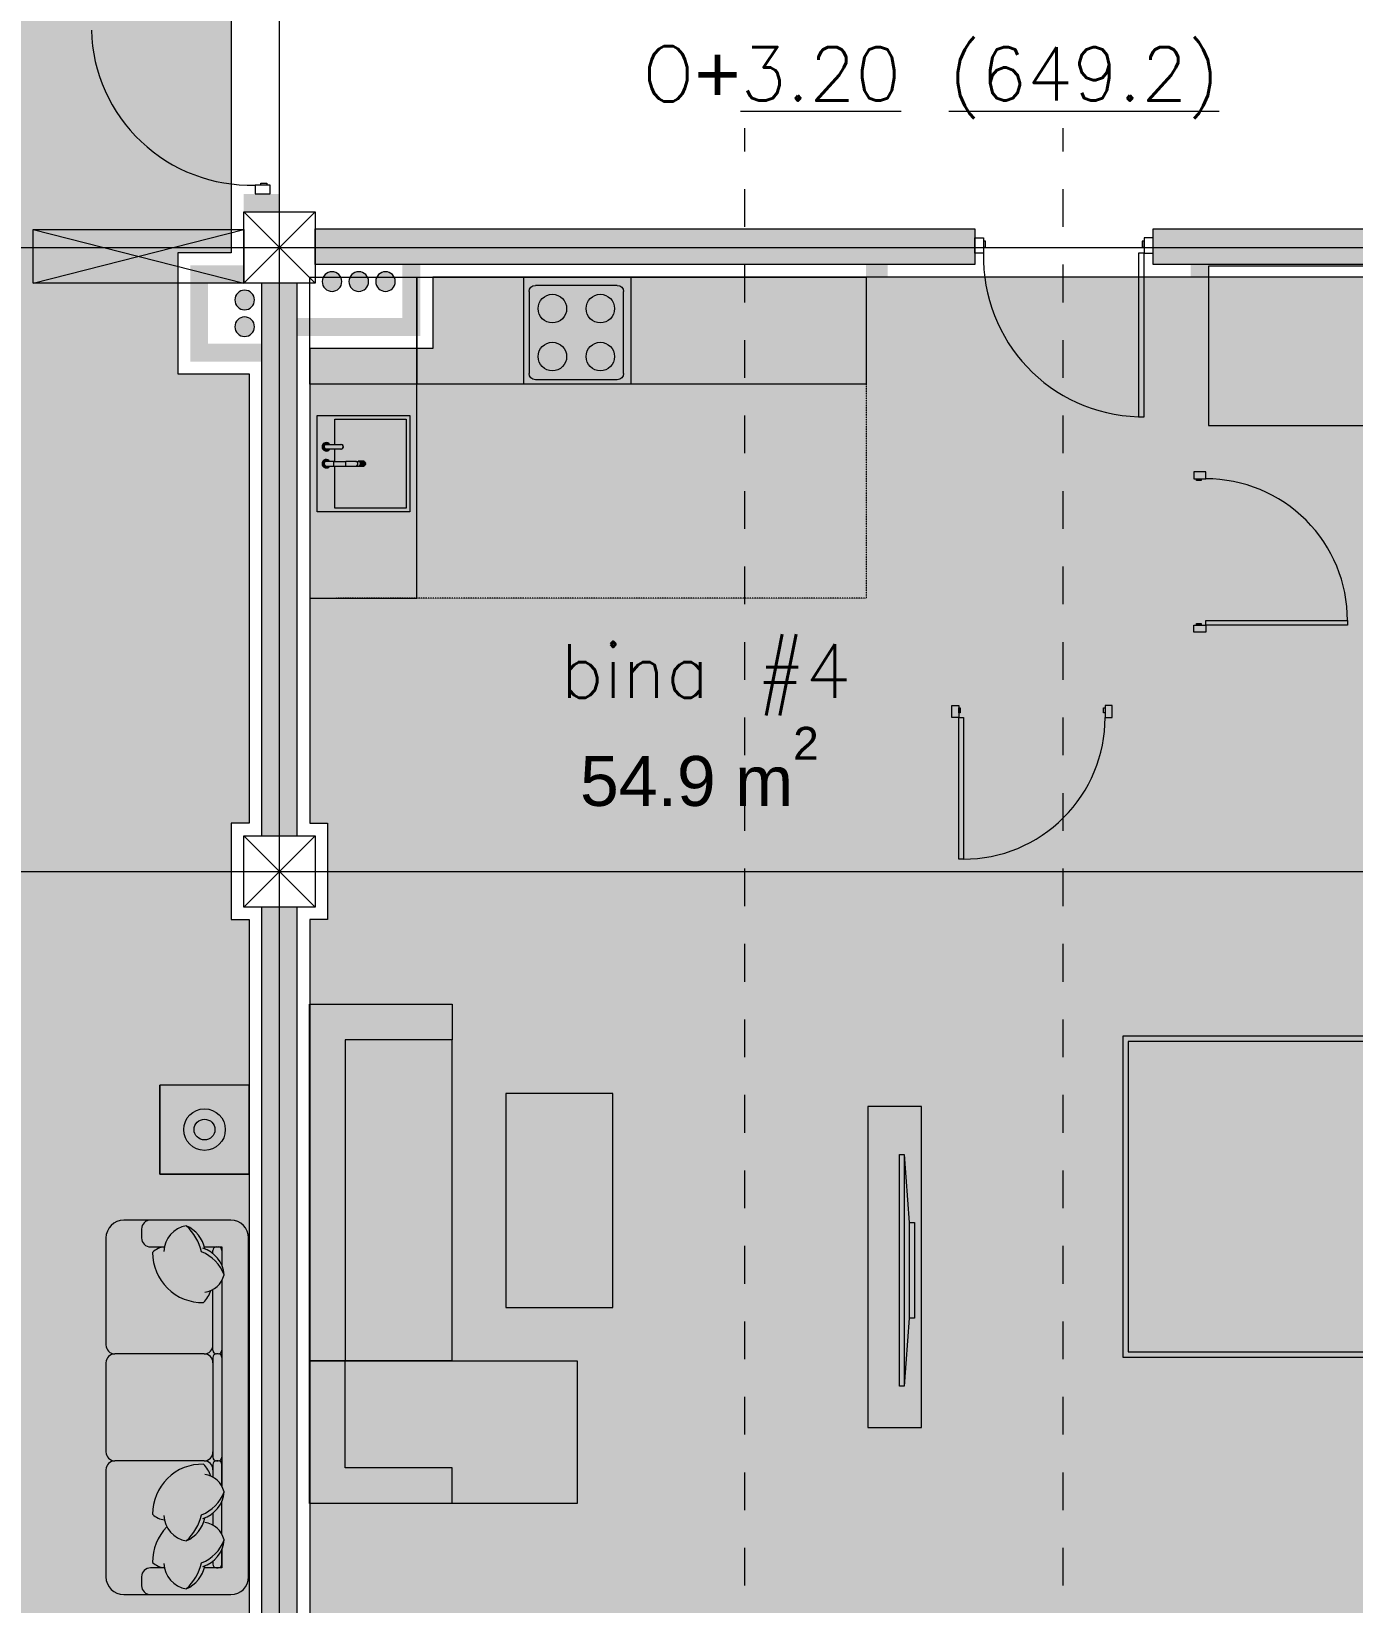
# Model space of a CAD drawing. Header units: millimetres. Extents: x 476571643 to 477489869, y 4620928210 to 4621294454.
# Drawn here: x 477222431 to 477229840, y 4621078495 to 4621087306 of the extents above; entities that cross this region are included whole.
import ezdxf

# ---------------------------------------------------------------- set-up
doc = ezdxf.new("R2010")
doc.units = ezdxf.units.MM
doc.header["$MEASUREMENT"] = 0
doc.set_wipeout_variables(frame=1)
for name, pattern in [('ACAD_ISO02W100', [7.5, 6, -1.5]), ('dash fine 0_25', [0.5952, 0.2976, -0.2976]), ('Dashed', [423.333333, 211.666667, -211.666667]), ('Wipeout_Contour', [1000, 0, -1000])]:
    doc.linetypes.add(name, pattern=pattern)
for name, color, linetype, lineweight in [('0_Pen_No__2_Pen_No__7_Pen_No__2_Pen_No__7', 7, 'Continuous', 0), ('2D Drafting - General_Pen_No__1_Pen_No__7', 7, 'Continuous', 0), ('2D Drafting - General_Pen_No__1_Pen_No__7_Pen_No__7', 7, 'Continuous', 0), ('2D Drafting - General_Pen_No__250_Pen_No__2_Pen_No__7', 7, 'Continuous', 0), ('2D Drafting - General_Pen_No__250_Pen_No__7_Pen_No__250', 7, 'Continuous', 0), ('2D Drafting - General_Pen_No__250_Pen_No__7_Pen_No__7', 7, 'Continuous', 0), ('2D Drafting - General_Pen_No__7_Pen_No__7_Pen_No__7', 7, 'Continuous', 0), ('Annotation - Text_Pen_No__7_Pen_No__142', 142, 'Continuous', 0), ('Doors_Pen_No__7_Pen_No__7_Pen_No__7', 7, 'Continuous', 0), ('G-Anno-Nplt_Pen_No__142', 142, 'Continuous', 0), ('G-Anno-Nplt_Pen_No__151', 151, 'Continuous', 0), ('G-Anno-Nplt_Pen_No__4', 7, 'Continuous', 0), ('New_--------AVEJI_MODZRAVI_Pen_No__7', 7, 'Continuous', 0), ('New_--------AVEJI_UDZRAVI_Pen_No__7', 7, 'Continuous', 0), ('New_._Pen_No__1', 1, 'Continuous', 0), ('New_0_Pen_No__7', 7, 'Continuous', 0), ('New_aveji_Pen_No__7', 7, 'Continuous', 0), ('New_R03_Nakveti_Pen_No__4', 7, 'Continuous', 0), ('New_shenobebi_Pen_No__1', 1, 'Continuous', 0), ('shaxtebi da milebi_Pen_No__1_Pen_No__1_Pen_No__1', 1, 'Continuous', 0), ('shaxtebi da milebi_Pen_No__5_Pen_No__5_Pen_No__5', 5, 'Continuous', 0), ('zoma_Pen_No__142', 142, 'Continuous', 0), ('zoma_Pen_No__5_Pen_No__5', 5, 'Continuous', 0)]:
    doc.layers.add(name, color=color, linetype=linetype, lineweight=lineweight)
doc.layers.add('New_--aveji_Pen_No__251', color=7, linetype='Continuous', lineweight=0, true_color=0x656565)
doc.layers.add('shaxtebi da milebi_Pen_No__5_Pen_No__5_Pen_No__252', color=7, linetype='Continuous', lineweight=0, true_color=0x666666)
doc.layers.add('New_R03_Nakveti', color=7, linetype='Continuous')
doc.layers.add('zoma', color=7, linetype='Continuous')
doc.styles.add('GENERATED_STYLE_1', font='arial.ttf')
doc.styles.add('GENERATED_STYLE_2', font='arial.ttf')
doc.dimstyles.new('GENERATED_STYLE__7', dxfattribs={"dimtxt": 200, "dimasz": 64.421331, "dimexe": 0.18, "dimexo": 3, "dimgap": 0.09, "dimtad": 1, "dimlfac": 0.001, "dimzin": 0, "dimdsep": 46, "dimtxsty": 'GENERATED_STYLE_2', "dimblk": 'ARROWHEAD_2', "dimblk1": 'ARROWHEAD_2', "dimblk2": 'ARROWHEAD_2', "dimcen": 0.09, "dimclrd": 142, "dimclre": 142, "dimclrt": 142, "dimadec": 0, "dimazin": 0, "dimtfac": 1, "dimtdec": 4, "dimtmove": 0, "dimatfit": 3, "dimfxl": 1, "dimtolj": 1, "dimtzin": 0, "dimarcsym": 0})

# ---------------------------------------------------------------- blocks, each defined once
blk = doc.blocks.new('Bed Layout 23')
at = {"layer": 'New_R03_Nakveti_Pen_No__4', "color": 7, "linetype": 'Continuous', "lineweight": 0}
for p, q in [((-900, 0), (-1400, 0)), ((-1400, 0), (-1400, -300)), ((-900, -300), (-900, 0)), ((900, 0), (-900, 0)), ((-900, 0), (-900, -2000)), ((1400, 0), (900, 0)), ((900, 0), (900, -300)), ((900, -2000), (900, 0)), ((1400, -300), (1400, 0)), ((-1400, -300), (-900, -300)), ((900, -300), (1400, -300)), ((-690, -440), (-870, -620)), ((0, -440), (-690, -440)), ((-690, -440), (-690, -620)), ((690, -440), (0, -440)), ((870, -620), (690, -440)), ((690, -440), (690, -620)), ((-870, -620), (-870, -1970)), ((-870, -620), (-690, -620)), ((870, -620), (690, -620)), ((870, -1970), (870, -620)), ((-900, -2000), (900, -2000)), ((-870, -1970), (0, -1970)), ((0, -1970), (870, -1970))]:
    blk.add_line(p, q, dxfattribs=at)
at = {"layer": 'New_R03_Nakveti_Pen_No__4', "color": 7, "linetype": 'Continuous', "lineweight": 0, "flags": 128}
for points in [[(-60, -440), (-60, -60), (-840, -60), (-840, -480), (-730, -480), (-690, -440)], [(690, -440), (730, -480), (840, -480), (840, -60), (60, -60), (60, -440)]]:
    blk.add_lwpolyline(points, close=True, dxfattribs=at)
blk = doc.blocks.new('*D1131', base_point=(476844527.1, 4621385791))
at = {"layer": 'zoma_Pen_No__142', "color": 142, "linetype": 'Continuous', "lineweight": 0, "transparency": 16777216}
for p, q in [((477240443.6, 4621093170.3), (477240358.9, 4621093219.3)), ((477240464.8, 4621093194.8), (477240337.7, 4621093194.8)), ((477240401.2, 4621075494.8), (477240401.2, 4621093194.8)), ((477240358.9, 4621075519.3), (477240443.6, 4621075470.3)), ((477240464.8, 4621075494.8), (477240337.7, 4621075494.8)), ((477240401.2, 4621075453.3), (477240401.2, 4621075494.8))]:
    blk.add_line(p, q, dxfattribs=at)
at = {"layer": 'zoma_Pen_No__142', "color": 142, "lineweight": 0, "transparency": 16777216, "insert": (477240361.2, 4621084002.9), "char_height": 200, "attachment_point": 7, "rotation": 90, "style": 'GENERATED_STYLE_2'}
blk.add_mtext('\\A1;{\\pql;\\fArial CYR|b0|i0|c204|p34;17.70}', dxfattribs=at)
blk = doc.blocks.new('ARROWHEAD_2')
at = {"color": 0, "linetype": 'Continuous', "lineweight": 0}
for p, q in [((0, 0), (-1, 0)), ((-0.38, -0.66), (0.38, 0.66))]:
    blk.add_line(p, q, dxfattribs=at)

msp = doc.modelspace()

# ---------------------------------------------------------------- hatches: boundary and pattern name
at = {"layer": '2D Drafting - General_Pen_No__250_Pen_No__2_Pen_No__7', "linetype": 'Continuous', "lineweight": 0}
for points in [[(477229031.279, 4621085998.057), (477229031.279, 4621084836.479), (477228931.555, 4621084836.479), (477228931.555, 4621085998.057)], [(477228931.555, 4621083936.479), (477229031.279, 4621083936.479), (477229031.279, 4621083546.143), (477228931.555, 4621083546.143)], [(477230681.131, 4621083448.019), (477230681.131, 4621083546.143), (477228491.652, 4621083546.143), (477228491.652, 4621083448.019)]]:
    msp.add_hatch(color=7, dxfattribs=at).paths.add_polyline_path(points)
at = {"layer": '2D Drafting - General_Pen_No__250_Pen_No__7_Pen_No__7', "linetype": 'Continuous', "lineweight": 0}
for points in [[(477223621.317, 4621086394.799), (477223621.317, 4621086294.799), (477223821.317, 4621086294.799), (477223821.317, 4621086394.799)], [(477224021.317, 4621085998.057), (477224021.317, 4621086198.057), (477227721.317, 4621086198.057), (477227721.317, 4621085998.057)], [(477228721.317, 4621085998.057), (477228721.317, 4621086198.057), (477230521.317, 4621086198.057), (477230521.317, 4621085998.057)], [(477223321.317, 4621085454.611), (477223321.317, 4621085994.799), (477223421.317, 4621085994.799), (477223621.317, 4621085994.799), (477223621.317, 4621085894.799), (477223421.317, 4621085894.799), (477223421.317, 4621085554.799), (477223721.317, 4621085554.799), (477223721.317, 4621085454.611)], [(477224511.317, 4621085998.057), (477224611.505, 4621085998.057), (477224611.505, 4621085598.057), (477223921.317, 4621085598.057), (477223921.317, 4621085698.057), (477224511.317, 4621085698.057)], [(477227111.962, 4621085045.094), (477227111.962, 4621085998.057), (477227231.962, 4621085998.057), (477227231.962, 4621085045.094)], [(477223921.317, 4621082794.799), (477223921.317, 4621085894.799), (477223721.317, 4621085894.799), (477223721.317, 4621082794.799)], [(477227541.59, 4621083546.143), (477227591.652, 4621083546.143), (477227591.652, 4621083448.019), (477227541.59, 4621083448.019), (477227541.59, 4621077394.799), (477227421.59, 4621077394.799), (477227421.59, 4621083546.143)], [(477223921.317, 4621075894.799), (477223921.317, 4621082394.799), (477223721.317, 4621082394.799), (477223721.317, 4621075894.799)]]:
    msp.add_hatch(color=7, dxfattribs=at).paths.add_polyline_path(points)
at = {"layer": 'G-Anno-Nplt_Pen_No__151', "linetype": 'Continuous', "lineweight": 0, "true_color": 0x1f2f3f}
for points in [[(477216991.317, 4621081734.611), (477217391.317, 4621081734.611), (477217391.317, 4621082564.799), (477217191.317, 4621082564.799), (477217191.317, 4621082864.799), (477216991.317, 4621082864.799), (477216991.317, 4621085824.799), (477217191.317, 4621085824.799), (477217191.317, 4621085994.799), (477217191.317, 4621086124.799), (477217391.317, 4621086124.799), (477217391.317, 4621086954.987), (477216991.317, 4621086954.987), (477216991.317, 4621091824.799), (477220491.499, 4621091824.799), (477220491.499, 4621092924.799), (477223551.317, 4621092924.799), (477223551.317, 4621092724.799), (477223551.317, 4621088988.418), (477223621.436, 4621088988.418), (477223621.436, 4621087638.37), (477223551.318, 4621087638.37), (477223551.318, 4621086064.799), (477223251.317, 4621086064.799), (477223251.317, 4621085384.611), (477223651.317, 4621085384.611), (477223651.317, 4621082864.799), (477223551.317, 4621082864.799), (477223551.317, 4621082324.799), (477223651.317, 4621082324.799), (477223651.317, 4621077464.799), (477216991.317, 4621077464.799)], [(477223991.317, 4621077464.799), (477230551.317, 4621077464.799), (477230551.317, 4621082324.799), (477230451.317, 4621082324.799), (477230451.317, 4621082864.799), (477230551.317, 4621082864.799), (477230551.317, 4621085528.057), (477230011.129, 4621085528.057), (477230011.129, 4621085928.057), (477224681.505, 4621085928.057), (477224681.505, 4621085528.057), (477223991.317, 4621085528.057), (477223991.317, 4621082864.799), (477224091.317, 4621082864.799), (477224091.317, 4621082324.799), (477223991.317, 4621082324.799)]]:
    msp.add_hatch(color=169, dxfattribs=at).paths.add_polyline_path(points)
at = {"layer": 'shaxtebi da milebi_Pen_No__1_Pen_No__1_Pen_No__1', "linetype": 'Continuous', "lineweight": 0}
for points in [[(477224171.317, 4621085903.057, -1), (477224061.317, 4621085903.057, -1)], [(477223626.317, 4621085744.799, -1), (477223626.317, 4621085854.799, -1)]]:
    msp.add_hatch(color=1, dxfattribs=at).paths.add_polyline_path(points)
at = {"layer": 'shaxtebi da milebi_Pen_No__5_Pen_No__5_Pen_No__252', "linetype": 'Continuous', "lineweight": 0, "true_color": 0x666666}
for points in [[(477224471.317, 4621085903.057, 1), (477224361.317, 4621085903.057, 1)], [(477223626.317, 4621085594.799, 1), (477223626.317, 4621085704.799, 1)]]:
    msp.add_hatch(color=251, dxfattribs=at).paths.add_polyline_path(points)
at = {"layer": 'shaxtebi da milebi_Pen_No__5_Pen_No__5_Pen_No__5', "linetype": 'Continuous', "lineweight": 0}
msp.add_hatch(color=5, dxfattribs=at).paths.add_polyline_path([(477224266.317, 4621085958.057, 1), (477224266.317, 4621085848.057, 1)])

# ---------------------------------------------------------------- linework, layer by layer
at = {"layer": '0_Pen_No__2_Pen_No__7_Pen_No__2_Pen_No__7', "color": 7, "linetype": 'Continuous', "lineweight": 0, "flags": 128}
msp.add_lwpolyline([(477229931.129, 4621085989.308), (477229031.279, 4621085989.308), (477229031.279, 4621085096.311), (477229931.129, 4621085096.311)], close=True, dxfattribs=at)
at = {"layer": '2D Drafting - General_Pen_No__1_Pen_No__7', "color": 7, "linetype": 'Continuous', "lineweight": 0}
for p, q in [((477223621.317, 4621085894.799), (477224021.317, 4621086294.799)), ((477224021.317, 4621085894.799), (477223621.317, 4621086294.799)), ((477223621.317, 4621082394.799), (477224021.317, 4621082794.799)), ((477224021.317, 4621082394.799), (477223621.317, 4621082794.799))]:
    msp.add_line(p, q, dxfattribs=at)
at = {"layer": '2D Drafting - General_Pen_No__1_Pen_No__7', "color": 7, "linetype": 'Continuous', "lineweight": 0, "flags": 128}
for points in [[(477224021.317, 4621085894.799), (477223621.317, 4621085894.799), (477223621.317, 4621086294.799), (477224021.317, 4621086294.799)], [(477224021.317, 4621082394.799), (477223621.317, 4621082394.799), (477223621.317, 4621082794.799), (477224021.317, 4621082794.799)]]:
    msp.add_lwpolyline(points, close=True, dxfattribs=at)
at = {"layer": '2D Drafting - General_Pen_No__1_Pen_No__7_Pen_No__7', "color": 7, "linetype": 'Continuous', "lineweight": 0}
for centre, start, end in [((477223659.565, 4621087337.077), 181.603806, 271.603806), ((477228663.595, 4621086037.889), 178.396194, 268.396194)]:
    msp.add_arc(centre, 893.239, start, end, dxfattribs=at)
at = {"layer": '2D Drafting - General_Pen_No__250_Pen_No__7_Pen_No__250', "color": 7, "linetype": 'Continuous', "lineweight": 0, "flags": 128}
for points in [[(477223921.317, 4621082794.799), (477223921.317, 4621085894.799), (477223721.317, 4621085894.799), (477223721.317, 4621082794.799)], [(477223921.317, 4621075894.799), (477223921.317, 4621082394.799), (477223721.317, 4621082394.799), (477223721.317, 4621075894.799)]]:
    msp.add_lwpolyline(points, close=True, dxfattribs=at)
at = {"layer": '2D Drafting - General_Pen_No__250_Pen_No__7_Pen_No__7', "color": 7, "linetype": 'Continuous', "lineweight": 0, "flags": 128}
for points in [[(477224021.317, 4621085998.057), (477224021.317, 4621086198.057), (477227721.317, 4621086198.057), (477227721.317, 4621085998.057)], [(477228721.317, 4621085998.057), (477228721.317, 4621086198.057), (477230521.317, 4621086198.057), (477230521.317, 4621085998.057)]]:
    msp.add_lwpolyline(points, close=True, dxfattribs=at)
at = {"layer": '2D Drafting - General_Pen_No__7_Pen_No__7_Pen_No__7', "color": 7, "linetype": 'Continuous', "lineweight": 0}
for centre, start, end in [((477229017.305, 4621084002.656), 359.9999916, 90.0016731), ((477227657.83, 4621083458.346), 270, 0.0016803)]:
    msp.add_arc(centre, 794.311, start, end, dxfattribs=at)
at = {"layer": 'Doors_Pen_No__7_Pen_No__7_Pen_No__7', "color": 7, "linetype": 'Continuous', "lineweight": 0, "flags": 128}
for points in [[(477223769.231, 4621086394.799), (477223769.231, 4621086444.188), (477223684.565, 4621086444.188), (477223684.565, 4621086394.799)], [(477223751.231, 4621086455.299), (477223751.231, 4621086444.188), (477223717.898, 4621086444.188), (477223717.898, 4621086455.299)], [(477227721.317, 4621086147.556), (477227770.706, 4621086147.556), (477227770.706, 4621086062.889), (477227721.317, 4621086062.889)], [(477227781.817, 4621086129.556), (477227770.706, 4621086129.556), (477227770.706, 4621086096.223), (477227781.817, 4621086096.223)], [(477228671.928, 4621086129.556), (477228660.817, 4621086129.556), (477228660.817, 4621086096.223), (477228671.928, 4621086096.223)], [(477228721.317, 4621086147.556), (477228671.928, 4621086147.556), (477228671.928, 4621086062.889), (477228721.317, 4621086062.889)], [(477228671.928, 4621086062.889), (477228638.595, 4621086062.889), (477228638.595, 4621085145), (477228671.928, 4621085145)], [(477228949.548, 4621084836.479), (477228949.548, 4621084796.968), (477229017.282, 4621084796.968), (477229017.282, 4621084836.479)], [(477228963.948, 4621084788.079), (477228963.948, 4621084796.968), (477228990.615, 4621084796.968), (477228990.615, 4621084788.079)], [(477228949.571, 4621083936.479), (477228949.571, 4621083975.99), (477229017.305, 4621083975.99), (477229017.305, 4621083936.479)], [(477228963.971, 4621083975.99), (477228963.971, 4621083984.879), (477228990.638, 4621083984.879), (477228990.638, 4621083975.99)], [(477229017.305, 4621083975.99), (477229017.305, 4621084002.656), (477229811.616, 4621084002.656), (477229811.616, 4621083975.99)], [(477227591.652, 4621083526.079), (477227631.163, 4621083526.079), (477227631.163, 4621083458.346), (477227591.652, 4621083458.346)], [(477228491.652, 4621083526.102), (477228452.141, 4621083526.102), (477228452.141, 4621083458.369), (477228491.652, 4621083458.369)], [(477227631.163, 4621083511.679), (477227640.052, 4621083511.679), (477227640.052, 4621083485.012), (477227631.163, 4621083485.012)], [(477227631.163, 4621083458.346), (477227657.83, 4621083458.346), (477227657.83, 4621082664.035), (477227631.163, 4621082664.035)], [(477228443.252, 4621083511.702), (477228452.141, 4621083511.702), (477228452.141, 4621083485.036), (477228443.252, 4621083485.036)]]:
    msp.add_lwpolyline(points, close=True, dxfattribs=at)
at = {"layer": 'G-Anno-Nplt_Pen_No__4', "color": 7, "linetype": 'Continuous', "lineweight": 0, "flags": 128}
msp.add_lwpolyline([(477223551.318, 4621087638.37), (477223551.318, 4621086064.799), (477223251.317, 4621086064.799), (477223251.317, 4621085384.611), (477223651.317, 4621085384.611), (477223651.317, 4621082864.799), (477223551.317, 4621082864.799), (477223551.317, 4621082324.799), (477223651.317, 4621082324.799), (477223651.317, 4621077464.799)], dxfattribs=at)
msp.add_lwpolyline([(477223991.317, 4621077464.799), (477230551.317, 4621077464.799), (477230551.317, 4621082324.799), (477230451.317, 4621082324.799), (477230451.317, 4621082864.799), (477230551.317, 4621082864.799), (477230551.317, 4621085528.057), (477230011.129, 4621085528.057), (477230011.129, 4621085928.057), (477224681.505, 4621085928.057), (477224681.505, 4621085528.057), (477223991.317, 4621085528.057), (477223991.317, 4621082864.799), (477224091.317, 4621082864.799), (477224091.317, 4621082324.799), (477223991.317, 4621082324.799)], close=True, dxfattribs=at)
at = {"layer": 'New_--------AVEJI_MODZRAVI_Pen_No__7', "color": 7, "linetype": 'dash fine 0_25', "lineweight": 0}
msp.add_lwpolyline([(477227111.962, 4621085328.057), (477227111.962, 4621084128.057), (477224141.018, 4621084128.056)], dxfattribs=at)
at = {"layer": 'New_--------AVEJI_UDZRAVI_Pen_No__7', "color": 7, "linetype": 'Continuous', "lineweight": 0}
for p, q in [((477225221.823, 4621085846.592), (477225221.823, 4621085387.324)), ((477225716.3, 4621085881.766), (477225257.032, 4621085881.766)), ((477225751.474, 4621085387.324), (477225751.474, 4621085846.591)), ((477224591.317, 4621085328.056), (477223991.317, 4621085328.057)), ((477225716.299, 4621085352.149), (477225257.031, 4621085352.149))]:
    msp.add_line(p, q, dxfattribs=at)
for points in [[(477224591.315, 4621085328.056), (477223991.776, 4621085328.056), (477223991.776, 4621085928.056), (477224591.315, 4621085928.056)], [(477224591.315, 4621085328.056), (477224591.315, 4621085928.056), (477227111.962, 4621085928.057), (477227111.962, 4621085328.057)], [(477225791.316, 4621085928.057), (477225791.316, 4621085328.057), (477225191.316, 4621085328.056), (477225191.316, 4621085928.056)]]:
    msp.add_lwpolyline(points, close=True, dxfattribs=at)
msp.add_lwpolyline([(477223991.317, 4621085328.056), (477223991.317, 4621084128.056), (477224591.317, 4621084128.056), (477224591.317, 4621085328.056)], dxfattribs=at)
for centre in [(477225352.206, 4621085751.418), (477225621.091, 4621085751.417), (477225352.205, 4621085482.498), (477225621.091, 4621085482.498)]:
    msp.add_circle(centre, 80, dxfattribs=at)
for points in [[(477225221.823, 4621085846.592), (477225221.823, 4621085866.022), (477225237.601, 4621085881.766), (477225256.997, 4621085881.766)], [(477225716.3, 4621085881.766), (477225735.73, 4621085881.766), (477225751.474, 4621085866.022), (477225751.474, 4621085846.591)], [(477225257.032, 4621085352.149), (477225237.601, 4621085352.149), (477225221.823, 4621085367.893), (477225221.823, 4621085387.324)], [(477225751.474, 4621085387.324), (477225751.474, 4621085367.893), (477225735.73, 4621085352.149), (477225716.299, 4621085352.149)]]:
    msp.add_open_spline(points, degree=3, dxfattribs=at)
at = {"layer": 'New_--aveji_Pen_No__251', "color": 251, "linetype": 'Continuous', "lineweight": 0, "true_color": 0x656565}
for p, q in [((477224084.449, 4621084989.423), (477224165.915, 4621084989.423)), ((477224165.915, 4621084963.663), (477224084.449, 4621084963.663)), ((477224132.885, 4621084894.352), (477224132.885, 4621084963.663)), ((477224167.339, 4621084989.423), (477224165.915, 4621084989.423)), ((477224165.915, 4621084963.663), (477224167.339, 4621084963.663)), ((477224126.921, 4621084894.352), (477224084.449, 4621084894.352)), ((477224084.449, 4621084868.592), (477224126.921, 4621084868.592)), ((477224126.921, 4621084894.352), (477224194.962, 4621084894.352)), ((477224126.921, 4621084868.592), (477224194.962, 4621084868.593)), ((477224250.083, 4621084894.352), (477224194.962, 4621084894.352)), ((477224194.962, 4621084868.593), (477224250.083, 4621084868.593)), ((477224250.083, 4621084894.352), (477224264.802, 4621084894.352)), ((477224250.083, 4621084868.593), (477224264.802, 4621084868.593)), ((477224269.337, 4621084867.271), (477224265.516, 4621084867.271)), ((477224269.345, 4621084867.268), (477224265.519, 4621084867.268)), ((477224265.522, 4621084895.677), (477224289.485, 4621084895.677)), ((477224269.346, 4621084867.267), (477224293.309, 4621084867.267)), ((477224293.312, 4621084895.677), (477224269.349, 4621084895.677)), ((477224294.466, 4621084867.529), (477224270.498, 4621084867.529)), ((477224294.465, 4621084867.525), (477224270.502, 4621084867.525)), ((477224270.505, 4621084895.418), (477224294.468, 4621084895.418)), ((477224274.038, 4621084869.171), (477224298.001, 4621084869.171)), ((477224298.004, 4621084893.772), (477224274.041, 4621084893.772)), ((477224300.198, 4621084890.464), (477224274.546, 4621084890.464)), ((477224300.198, 4621084872.48), (477224274.546, 4621084872.48)), ((477224298.981, 4621084869.909), (477224275.013, 4621084869.909)), ((477224298.981, 4621084869.906), (477224275.018, 4621084869.906)), ((477224275.021, 4621084893.036), (477224298.984, 4621084893.036)), ((477224302.651, 4621084886.339), (477224276.999, 4621084886.339)), ((477224302.651, 4621084876.606), (477224276.999, 4621084876.606)), ((477224277.725, 4621084872.947), (477224301.688, 4621084872.947)), ((477224301.69, 4621084889.995), (477224277.726, 4621084889.995)), ((477224303.512, 4621084881.472), (477224277.861, 4621084881.472)), ((477224302.342, 4621084874.049), (477224278.374, 4621084874.049)), ((477224302.342, 4621084874.048), (477224278.379, 4621084874.048)), ((477224278.381, 4621084888.893), (477224302.344, 4621084888.893)), ((477224279.844, 4621084878.021), (477224303.807, 4621084878.021)), ((477224303.808, 4621084884.92), (477224279.845, 4621084884.92)), ((477224304.038, 4621084879.32), (477224280.074, 4621084879.32)), ((477224280.075, 4621084883.621), (477224304.038, 4621084883.621))]:
    msp.add_line(p, q, dxfattribs=at)
at = {"layer": 'New_--aveji_Pen_No__251', "color": 251, "linetype": 'ACAD_ISO02W100', "lineweight": 0, "true_color": 0x656565}
for points in [[(477224591.316, 4621085328.056), (477224591.315, 4621085928.056)], [(477225191.316, 4621085328.057), (477225191.315, 4621085928.057)]]:
    msp.add_lwpolyline(points, dxfattribs=at)
at = {"layer": 'New_--aveji_Pen_No__251', "color": 251, "linetype": 'Continuous', "lineweight": 0, "true_color": 0x656565}
for points in [[(477224033.149, 4621085151.548), (477224553.149, 4621085151.549), (477224553.15, 4621084611.434), (477224033.15, 4621084611.433)], [(477227121.59, 4621081276.441), (477227121.59, 4621079476.441), (477227421.59, 4621079476.441), (477227421.59, 4621081276.441)], [(477227352.99, 4621080089.044), (477227324.899, 4621079707.768), (477227299.067, 4621079707.768), (477227299.067, 4621081007.768), (477227324.899, 4621081007.768), (477227352.99, 4621080626.493)]]:
    msp.add_lwpolyline(points, close=True, dxfattribs=at)
for points in [[(477224132.885, 4621084989.423), (477224132.885, 4621085131.548), (477224533.149, 4621085131.549), (477224533.15, 4621084631.434), (477224132.885, 4621084631.434), (477224132.885, 4621084868.592)], [(477227324.899, 4621081007.768), (477227324.899, 4621079707.768)], [(477227352.99, 4621080626.493), (477227382.99, 4621080626.493), (477227382.99, 4621080089.044), (477227352.99, 4621080089.044)]]:
    msp.add_lwpolyline(points, dxfattribs=at)
for centre, radius, start, end in [((477224084.449, 4621084976.543), 23.813, 32.7418999, 180.0000361), ((477224084.449, 4621084976.543), 23.813, 180.0000362, 327.2581731), ((477224084.449, 4621084976.543), 23.805, 32.7551258, 180.000036), ((477224084.449, 4621084976.543), 23.805, 180.0000362, 327.2449473), ((477224084.449, 4621084976.543), 23.778, 32.7967672, 180.0000361), ((477224084.449, 4621084976.543), 23.778, 180.0000361, 327.2033058), ((477224084.449, 4621084976.543), 23.724, 32.8803915, 180.0000364), ((477224084.449, 4621084976.543), 23.724, 180.0000357, 327.1196808), ((477224084.449, 4621084976.543), 23.635, 33.0201467, 180.0000361), ((477224084.449, 4621084976.543), 23.635, 180.0000366, 326.9799249), ((477224084.449, 4621084976.543), 23.146, 33.8112329, 180.000036), ((477224084.449, 4621084976.543), 23.146, 180.0000361, 326.1888401), ((477224084.449, 4621084976.543), 17.327, 48.0169436, 180.0000369), ((477224084.449, 4621084976.543), 17.327, 180.0000364, 311.9831287), ((477224084.449, 4621084976.543), 16.761, 50.2111124, 180.0000368), ((477224084.449, 4621084976.543), 16.761, 180.0000352, 309.7889613), ((477224084.449, 4621084976.543), 16.55, 51.0972052, 180.000036), ((477224084.449, 4621084976.543), 16.55, 180.0000368, 308.902866), ((477224084.449, 4621084976.543), 16.328, 52.0736237, 180.0000361), ((477224084.449, 4621084976.543), 16.328, 180.0000367, 307.9264474), ((477224084.449, 4621084976.543), 15.483, 56.2877779, 180.0000356), ((477224084.449, 4621084976.543), 15.483, 180.0000357, 303.7122948), ((477224084.449, 4621084976.543), 13.402, 73.9491439, 180.0000359), ((477224084.449, 4621084976.543), 13.402, 180.0000362, 286.0509302), ((477224084.449, 4621084976.543), 12.88, 90.0000371, 270.0000371), ((477224084.449, 4621084881.472), 23.813, 32.7418999, 180.0000361), ((477224084.449, 4621084881.472), 23.813, 180.0000362, 327.2581729), ((477224084.449, 4621084881.472), 23.805, 32.7551256, 180.000036), ((477224084.449, 4621084881.472), 23.805, 180.0000362, 327.2449472), ((477224084.449, 4621084881.472), 23.778, 32.7967672, 180.0000361), ((477224084.449, 4621084881.472), 23.778, 180.0000362, 327.2033057), ((477224084.449, 4621084881.472), 23.724, 32.8803916, 180.0000364), ((477224084.449, 4621084881.472), 23.724, 180.0000358, 327.1196815), ((477224084.449, 4621084881.472), 23.635, 33.0201475, 180.0000361), ((477224084.449, 4621084881.472), 23.635, 180.0000355, 326.9799262), ((477224084.449, 4621084881.472), 23.146, 33.8112328, 180.0000362), ((477224084.449, 4621084881.472), 23.146, 180.0000361, 326.1888402), ((477224084.449, 4621084881.472), 17.327, 48.0169448, 180.0000369), ((477224084.449, 4621084881.472), 17.327, 180.0000351, 311.9831285), ((477224084.449, 4621084881.472), 16.761, 50.2111124, 180.0000368), ((477224084.449, 4621084881.472), 16.761, 180.0000355, 309.788961), ((477224084.449, 4621084881.472), 16.55, 51.0972052, 180.000036), ((477224084.449, 4621084881.472), 16.55, 180.000036, 308.9028684), ((477224084.449, 4621084881.472), 16.328, 52.0736236, 180.0000363), ((477224084.449, 4621084881.472), 16.328, 180.0000367, 307.9264474), ((477224084.449, 4621084881.472), 15.483, 56.2877775, 180.0000359), ((477224084.449, 4621084881.472), 15.483, 180.0000349, 303.7122974), ((477224084.449, 4621084881.472), 13.402, 73.9491439, 180.0000359), ((477224084.449, 4621084881.472), 13.402, 180.0000362, 286.0509302), ((477224084.449, 4621084881.472), 12.88, 90.0000368, 180.0000352), ((477224084.449, 4621084881.472), 12.88, 180.0000369, 270.0000374)]:
    msp.add_arc(centre, radius, start, end, dxfattribs=at)
for centre, major_axis, ratio, start_param, end_param in [((477224165.915, 4621084976.543), (0, 12.88), 0.98480799, 3.14159259, 6.28318532), ((477224167.339, 4621084976.543), (0, 12.88), 0.98480506, 3.14159251, 6.28318517), ((477224126.921, 4621084881.472), (0, 12.88), 0.23905575, 0.00000006, 1.57079633), ((477224126.921, 4621084881.472), (0, 12.88), 0.23905575, 1.57079633, 3.14159271), ((477224194.962, 4621084881.472), (0, 12.88), 0.23905575, 6.28318507, 7.85398163), ((477224194.962, 4621084881.472), (0, 12.88), 0.23905575, 1.57079633, 3.14159271), ((477224250.083, 4621084881.472), (0, 12.88), 0.88988826, 4.71238898, 6.28318531), ((477224250.083, 4621084881.472), (0, 12.88), 0.88988826, 3.14159267, 4.71238898), ((477224266.844, 4621084881.472), (0, 13.515), 0.88988826, 0.08069143, 0.30793908), ((477224266.844, 4621084881.472), (0, 13.515), 0.88988826, 2.83365359, 3.06057562), ((477224267.434, 4621084881.472), (0, 14.367), 0.88988826, 2.8990159, 2.99122137), ((477224267.434, 4621084881.472), (0, 14.367), 0.88988826, 0.15012236, 0.24232781), ((477224264.802, 4621084881.472), (0, 12.88), 0.88988826, 4.71238898, 6.28318531), ((477224264.802, 4621084881.472), (0, 12.88), 0.88988826, 3.14159259, 4.71238898), ((477224266.627, 4621084881.472), (0, 12.82), 0.88988826, 3.09068451, 3.13000646), ((477224266.627, 4621084881.472), (0, 12.82), 0.88988826, 0.01153518, 0.05090817), ((477224266.627, 4621084881.472), (0, 12.82), 0.88988826, 5.90202136, 6.27159918), ((477224266.627, 4621084881.472), (0, 12.82), 0.88988826, 3.15312769, 3.52270557), ((477224266.844, 4621084881.472), (0, 13.515), 0.88988826, 3.22228408, 3.45327474), ((477224266.844, 4621084881.472), (0, 13.515), 0.88988826, 5.97117764, 6.20216828), ((477224267.434, 4621084881.472), (0, 14.367), 0.88988826, 3.29171498, 3.38392044), ((477224267.434, 4621084881.472), (0, 14.367), 0.88988826, 6.04060858, 6.13281399), ((477224266.627, 4621084881.472), (0, 12.82), 0.88988826, 3.54582678, 3.91540464), ((477224266.627, 4621084881.472), (0, 12.82), 0.88988826, 5.50932229, 5.87890013), ((477224266.844, 4621084881.472), (0, 13.515), 0.88988826, 3.61498315, 3.84597379), ((477224266.844, 4621084881.472), (0, 13.515), 0.88988826, 5.57847855, 5.80946922), ((477224267.434, 4621084881.472), (0, 14.367), 0.88988826, 3.68441407, 3.77661956), ((477224267.434, 4621084881.472), (0, 14.367), 0.88988826, 5.64790952, 5.74011495), ((477224266.627, 4621084881.472), (0, 12.82), 0.88988826, 5.1166232, 5.48620103), ((477224266.627, 4621084881.472), (0, 12.82), 0.88988826, 3.93852589, 4.30810372), ((477224266.844, 4621084881.472), (0, 13.515), 0.88988826, 4.00768224, 4.23867289), ((477224266.844, 4621084881.472), (0, 13.515), 0.88988826, 5.18577946, 5.41677015), ((477224266.627, 4621084881.472), (0, 12.82), 0.88988826, 4.72392409, 5.0935019), ((477224266.627, 4621084881.472), (0, 12.82), 0.88988826, 4.331225, 4.70080283), ((477224267.434, 4621084881.472), (0, 14.367), 0.88988826, 4.0771132, 4.16931861), ((477224267.434, 4621084881.472), (0, 14.367), 0.88988826, 5.25521041, 5.34741586), ((477224266.844, 4621084881.472), (0, 13.515), 0.88988826, 4.40038131, 4.63137199), ((477224266.844, 4621084881.472), (0, 13.515), 0.88988826, 4.79308039, 5.02407106), ((477224267.434, 4621084881.472), (0, 14.367), 0.88988826, 4.46981226, 4.5620177), ((477224267.434, 4621084881.472), (0, 14.367), 0.88988826, 4.86251133, 4.95471677), ((477224291.397, 4621084881.472), (0, 14.367), 0.88988826, 3.29171498, 3.38392044), ((477224291.397, 4621084881.472), (0, 14.367), 0.88988826, 6.04060858, 6.13281406), ((477224291.397, 4621084881.472), (0, 14.367), 0.88988826, 3.68441407, 3.7766195), ((477224291.397, 4621084881.472), (0, 14.367), 0.88988826, 5.64790952, 5.74011495), ((477224294.027, 4621084881.472), (0, 11.65), 0.88988826, 3.76046563, 3.84980682), ((477224294.027, 4621084881.472), (0, 11.65), 0.88988826, 5.57467637, 5.66419212), ((477224291.397, 4621084881.472), (0, 14.367), 0.88988826, 4.07711315, 4.16931861), ((477224291.397, 4621084881.472), (0, 14.367), 0.88988826, 5.25521041, 5.34741586), ((477224294.027, 4621084881.472), (0, 11.65), 0.88988826, 4.10641306, 5.31802189), ((477224291.397, 4621084881.472), (0, 14.367), 0.88988826, 4.46981225, 4.5620177), ((477224291.397, 4621084881.472), (0, 14.367), 0.88988826, 4.86251134, 4.95471679)]:
    msp.add_ellipse(centre, major_axis=major_axis, ratio=ratio, start_param=start_param, end_param=end_param, dxfattribs=at)
for points in [[(477224263.17, 4621084868.593), (477224263.549, 4621084868.248), (477224263.946, 4621084867.892), (477224264.363, 4621084867.526)], [(477224264.365, 4621084895.416), (477224263.948, 4621084895.05), (477224263.551, 4621084894.696), (477224263.173, 4621084894.352)], [(477224265.516, 4621084867.271), (477224265.63, 4621084867.522), (477224265.748, 4621084867.765), (477224265.871, 4621084868.001)], [(477224265.875, 4621084894.944), (477224265.753, 4621084895.181), (477224265.635, 4621084895.425), (477224265.522, 4621084895.677)], [(477224265.871, 4621084868.001), (477224266.081, 4621084868.224), (477224266.289, 4621084868.441), (477224266.495, 4621084868.653)], [(477224266.496, 4621084894.291), (477224266.291, 4621084894.503), (477224266.084, 4621084894.72), (477224265.875, 4621084894.944)], [(477224266.495, 4621084868.653), (477224266.509, 4621084868.682), (477224266.523, 4621084868.712), (477224266.537, 4621084868.741)], [(477224266.537, 4621084894.203), (477224266.523, 4621084894.233), (477224266.509, 4621084894.262), (477224266.496, 4621084894.291)], [(477224266.565, 4621084868.746), (477224266.629, 4621084868.715), (477224266.694, 4621084868.684), (477224266.759, 4621084868.653)], [(477224266.759, 4621084894.291), (477224266.694, 4621084894.26), (477224266.629, 4621084894.229), (477224266.565, 4621084894.199)], [(477224267.817, 4621084894.943), (477224267.452, 4621084894.72), (477224267.099, 4621084894.503), (477224266.759, 4621084894.291)], [(477224266.759, 4621084868.653), (477224267.098, 4621084868.441), (477224267.449, 4621084868.224), (477224267.814, 4621084868.001)], [(477224267.814, 4621084868.001), (477224268.301, 4621084867.764), (477224268.812, 4621084867.519), (477224269.346, 4621084867.267)], [(477224269.347, 4621084895.673), (477224268.814, 4621084895.422), (477224268.304, 4621084895.179), (477224267.817, 4621084894.943)], [(477224270.498, 4621084867.529), (477224270.502, 4621084867.899), (477224270.514, 4621084868.259), (477224270.532, 4621084868.608)], [(477224270.536, 4621084894.335), (477224270.518, 4621084894.685), (477224270.508, 4621084895.046), (477224270.505, 4621084895.418)], [(477224270.532, 4621084868.608), (477224270.645, 4621084868.938), (477224270.758, 4621084869.259), (477224270.871, 4621084869.572)], [(477224270.871, 4621084893.372), (477224270.759, 4621084893.685), (477224270.647, 4621084894.006), (477224270.536, 4621084894.335)], [(477224270.871, 4621084869.572), (477224270.872, 4621084869.623), (477224270.873, 4621084869.673), (477224270.875, 4621084869.723)], [(477224270.875, 4621084893.221), (477224270.874, 4621084893.271), (477224270.872, 4621084893.322), (477224270.871, 4621084893.372)], [(477224270.875, 4621084869.723), (477224270.954, 4621084869.711), (477224271.034, 4621084869.698), (477224271.114, 4621084869.685)], [(477224271.115, 4621084893.259), (477224271.034, 4621084893.246), (477224270.954, 4621084893.234), (477224270.875, 4621084893.221)], [(477224271.114, 4621084869.685), (477224271.505, 4621084869.607), (477224271.909, 4621084869.526), (477224272.327, 4621084869.443)], [(477224272.331, 4621084893.499), (477224271.912, 4621084893.417), (477224271.506, 4621084893.337), (477224271.115, 4621084893.259)], [(477224272.327, 4621084869.443), (477224272.872, 4621084869.355), (477224273.443, 4621084869.264), (477224274.038, 4621084869.171)], [(477224274.037, 4621084893.769), (477224273.443, 4621084893.676), (477224272.875, 4621084893.586), (477224272.331, 4621084893.499)], [(477224274.546, 4621084890.464), (477224274.564, 4621084890.523), (477224274.582, 4621084890.582), (477224274.601, 4621084890.641)], [(477224274.546, 4621084872.48), (477224274.626, 4621084872.491), (477224274.706, 4621084872.501), (477224274.787, 4621084872.512)], [(477224274.6, 4621084872.303), (477224274.582, 4621084872.362), (477224274.564, 4621084872.421), (477224274.546, 4621084872.48)], [(477224274.601, 4621084890.641), (477224274.609, 4621084891.007), (477224274.62, 4621084891.383), (477224274.635, 4621084891.768)], [(477224274.632, 4621084871.173), (477224274.618, 4621084871.56), (477224274.607, 4621084871.936), (477224274.6, 4621084872.303)], [(477224274.787, 4621084890.432), (477224274.706, 4621084890.443), (477224274.626, 4621084890.454), (477224274.546, 4621084890.464)], [(477224274.635, 4621084891.768), (477224274.752, 4621084892.178), (477224274.88, 4621084892.601), (477224275.021, 4621084893.036)], [(477224275.013, 4621084869.909), (477224274.875, 4621084870.343), (477224274.748, 4621084870.765), (477224274.632, 4621084871.173)], [(477224276.009, 4621084890.224), (477224275.588, 4621084890.295), (477224275.18, 4621084890.364), (477224274.787, 4621084890.432)], [(477224274.787, 4621084872.512), (477224275.179, 4621084872.579), (477224275.586, 4621084872.647), (477224276.006, 4621084872.717)], [(477224276.006, 4621084872.717), (477224276.554, 4621084872.791), (477224277.127, 4621084872.868), (477224277.725, 4621084872.947)], [(477224277.722, 4621084889.992), (477224277.126, 4621084890.072), (477224276.555, 4621084890.149), (477224276.009, 4621084890.224)], [(477224277, 4621084886.339), (477224277.038, 4621084886.397), (477224277.077, 4621084886.456), (477224277.116, 4621084886.515)], [(477224277, 4621084876.606), (477224277.071, 4621084876.638), (477224277.144, 4621084876.67), (477224277.217, 4621084876.703)], [(477224277.116, 4621084876.429), (477224277.077, 4621084876.488), (477224277.038, 4621084876.547), (477224277, 4621084876.606)], [(477224277.217, 4621084886.241), (477224277.144, 4621084886.273), (477224277.072, 4621084886.306), (477224277, 4621084886.339)], [(477224277.116, 4621084886.515), (477224277.253, 4621084886.878), (477224277.397, 4621084887.251), (477224277.549, 4621084887.634)], [(477224278.292, 4621084885.617), (477224277.921, 4621084885.83), (477224277.563, 4621084886.038), (477224277.217, 4621084886.241)], [(477224277.217, 4621084876.703), (477224277.562, 4621084876.904), (477224277.92, 4621084877.111), (477224278.291, 4621084877.323)], [(477224277.547, 4621084875.307), (477224277.396, 4621084875.691), (477224277.253, 4621084876.065), (477224277.116, 4621084876.429)], [(477224278.374, 4621084874.049), (477224278.082, 4621084874.481), (477224277.806, 4621084874.9), (477224277.547, 4621084875.307)], [(477224277.549, 4621084887.634), (477224277.81, 4621084888.041), (477224278.087, 4621084888.461), (477224278.381, 4621084888.893)], [(477224277.861, 4621084881.472), (477224277.918, 4621084881.521), (477224277.976, 4621084881.571), (477224278.035, 4621084881.62)], [(477224278.035, 4621084881.324), (477224277.976, 4621084881.373), (477224277.918, 4621084881.423), (477224277.861, 4621084881.472)], [(477224278.035, 4621084881.62), (477224278.29, 4621084881.926), (477224278.556, 4621084882.239), (477224278.832, 4621084882.562)], [(477224278.832, 4621084880.378), (477224278.556, 4621084880.702), (477224278.29, 4621084881.017), (477224278.035, 4621084881.324)], [(477224278.291, 4621084877.323), (477224278.785, 4621084877.549), (477224279.303, 4621084877.782), (477224279.845, 4621084878.021)], [(477224279.84, 4621084884.918), (477224279.3, 4621084885.158), (477224278.784, 4621084885.391), (477224278.292, 4621084885.617)], [(477224278.832, 4621084882.562), (477224279.226, 4621084882.904), (477224279.64, 4621084883.257), (477224280.075, 4621084883.621)], [(477224280.069, 4621084879.32), (477224279.636, 4621084879.684), (477224279.224, 4621084880.036), (477224278.832, 4621084880.378)], [(477224295.663, 4621084868.621), (477224295.284, 4621084868.268), (477224294.885, 4621084867.904), (477224294.466, 4621084867.529)], [(477224294.468, 4621084895.418), (477224294.887, 4621084895.042), (477224295.287, 4621084894.676), (477224295.667, 4621084894.322)], [(477224295.667, 4621084894.322), (477224295.817, 4621084894.136), (477224295.964, 4621084893.953), (477224296.107, 4621084893.772)], [(477224296.105, 4621084869.171), (477224295.961, 4621084868.99), (477224295.813, 4621084868.807), (477224295.663, 4621084868.621)], [(477224299.758, 4621084871.189), (477224299.515, 4621084870.775), (477224299.256, 4621084870.348), (477224298.981, 4621084869.909)], [(477224298.984, 4621084893.036), (477224299.258, 4621084892.595), (477224299.517, 4621084892.168), (477224299.761, 4621084891.753)], [(477224299.761, 4621084891.753), (477224299.906, 4621084891.352), (477224300.044, 4621084890.961), (477224300.174, 4621084890.58)], [(477224300.174, 4621084872.364), (477224300.043, 4621084871.983), (477224299.904, 4621084871.591), (477224299.758, 4621084871.189)], [(477224300.174, 4621084890.58), (477224300.182, 4621084890.542), (477224300.19, 4621084890.503), (477224300.198, 4621084890.464)], [(477224300.198, 4621084872.48), (477224300.19, 4621084872.441), (477224300.182, 4621084872.403), (477224300.174, 4621084872.364)], [(477224300.198, 4621084890.464), (477224300.23, 4621084890.457), (477224300.263, 4621084890.45), (477224300.296, 4621084890.443)], [(477224300.296, 4621084872.501), (477224300.263, 4621084872.494), (477224300.23, 4621084872.487), (477224300.198, 4621084872.48)], [(477224300.296, 4621084890.443), (477224300.566, 4621084890.373), (477224300.841, 4621084890.301), (477224301.118, 4621084890.227)], [(477224301.116, 4621084872.714), (477224300.839, 4621084872.641), (477224300.565, 4621084872.57), (477224300.296, 4621084872.501)], [(477224301.688, 4621084872.947), (477224301.499, 4621084872.867), (477224301.308, 4621084872.789), (477224301.116, 4621084872.714)], [(477224301.118, 4621084890.227), (477224301.309, 4621084890.152), (477224301.497, 4621084890.074), (477224301.684, 4621084889.995)], [(477224302.344, 4621084888.893), (477224302.463, 4621084888.455), (477224302.571, 4621084888.031), (477224302.669, 4621084887.619)], [(477224302.667, 4621084875.322), (477224302.569, 4621084874.911), (477224302.461, 4621084874.487), (477224302.342, 4621084874.049)], [(477224302.651, 4621084886.339), (477224302.678, 4621084886.317), (477224302.706, 4621084886.296), (477224302.734, 4621084886.274)], [(477224302.651, 4621084876.606), (477224302.656, 4621084876.567), (477224302.662, 4621084876.529), (477224302.668, 4621084876.49)], [(477224302.668, 4621084886.454), (477224302.662, 4621084886.416), (477224302.656, 4621084886.377), (477224302.651, 4621084886.339)], [(477224302.668, 4621084876.49), (477224302.671, 4621084876.111), (477224302.671, 4621084875.722), (477224302.667, 4621084875.322)], [(477224302.669, 4621084887.619), (477224302.672, 4621084887.22), (477224302.672, 4621084886.832), (477224302.668, 4621084886.454)], [(477224302.734, 4621084876.67), (477224302.706, 4621084876.648), (477224302.678, 4621084876.627), (477224302.651, 4621084876.606)], [(477224302.734, 4621084886.274), (477224302.955, 4621084886.064), (477224303.178, 4621084885.848), (477224303.403, 4621084885.625)], [(477224303.402, 4621084877.315), (477224303.177, 4621084877.094), (477224302.954, 4621084876.879), (477224302.734, 4621084876.67)], [(477224303.403, 4621084885.625), (477224303.541, 4621084885.397), (477224303.676, 4621084885.162), (477224303.807, 4621084884.92)], [(477224303.512, 4621084881.472), (477224303.53, 4621084881.44), (477224303.549, 4621084881.407), (477224303.567, 4621084881.375)], [(477224303.567, 4621084881.569), (477224303.549, 4621084881.537), (477224303.53, 4621084881.504), (477224303.512, 4621084881.472)], [(477224303.807, 4621084878.021), (477224303.676, 4621084877.779), (477224303.541, 4621084877.543), (477224303.402, 4621084877.315)], [(477224303.567, 4621084881.375), (477224303.694, 4621084881.056), (477224303.82, 4621084880.728), (477224303.947, 4621084880.391)], [(477224303.947, 4621084882.549), (477224303.821, 4621084882.213), (477224303.694, 4621084881.887), (477224303.567, 4621084881.569)], [(477224303.947, 4621084880.391), (477224303.984, 4621084880.045), (477224304.013, 4621084879.688), (477224304.037, 4621084879.32)], [(477224304.038, 4621084883.621), (477224304.014, 4621084883.253), (477224303.984, 4621084882.895), (477224303.947, 4621084882.549)]]:
    msp.add_open_spline(points, degree=3, dxfattribs=at)
at = {"layer": 'New_0_Pen_No__7', "color": 7, "linetype": 'Continuous', "lineweight": 0}
for p, q in [((477223151.317, 4621080897.303), (477223151.317, 4621081397.303)), ((477223651.317, 4621080897.303), (477223151.317, 4621080897.303)), ((477223548.6, 4621080639.578), (477222948.6, 4621080639.578)), ((477222848.6, 4621080539.578), (477222848.6, 4621079939.578)), ((477223048.6, 4621080589.578), (477223048.6, 4621080539.578)), ((477223648.6, 4621078639.578), (477223648.6, 4621080539.578)), ((477223098.6, 4621080489.578), (477223176.068, 4621080489.578)), ((477223400.338, 4621080489.578), (477223498.6, 4621080489.578)), ((477223448.6, 4621080451.422), (477223448.6, 4621080469.578)), ((477223468.6, 4621080489.578), (477223478.6, 4621080489.578)), ((477223498.6, 4621080489.578), (477223498.6, 4621080384.392)), ((477223498.6, 4621080469.578), (477223498.6, 4621080384.392)), ((477223498.6, 4621080301.21), (477223498.6, 4621079147.294)), ((477223448.6, 4621079909.578), (477223448.6, 4621080250.863)), ((477222848.6, 4621079839.578), (477222848.6, 4621079339.578)), ((477223398.6, 4621079889.578), (477222898.6, 4621079889.578)), ((477223448.6, 4621079869.578), (477223448.6, 4621079309.578)), ((477223478.6, 4621079889.578), (477223468.6, 4621079889.578)), ((477223478.6, 4621079889.578), (477223468.6, 4621079889.578)), ((477223398.6, 4621079289.578), (477222898.6, 4621079289.578)), ((477223468.6, 4621079289.578), (477223478.6, 4621079289.578)), ((477223478.6, 4621079289.578), (477223468.6, 4621079289.578)), ((477222848.6, 4621079239.578), (477222848.6, 4621078639.578)), ((477223448.6, 4621079269.578), (477223448.6, 4621079197.641)), ((477223498.6, 4621079147.294), (477223498.6, 4621079269.578)), ((477223498.6, 4621078877.946), (477223498.6, 4621079064.112)), ((477223448.6, 4621078997.082), (477223448.6, 4621078928.293)), ((477223498.6, 4621078709.578), (477223498.6, 4621078794.764)), ((477223498.6, 4621078794.764), (477223498.6, 4621078689.578)), ((477223176.068, 4621078689.578), (477223098.6, 4621078689.578)), ((477223498.6, 4621078689.578), (477223400.338, 4621078689.578)), ((477223448.6, 4621078727.734), (477223448.6, 4621078709.578)), ((477223468.6, 4621078689.578), (477223478.6, 4621078689.578)), ((477223048.6, 4621078639.578), (477223048.6, 4621078589.578)), ((477222948.6, 4621078539.578), (477223548.6, 4621078539.578))]:
    msp.add_line(p, q, dxfattribs=at)
for points in [[(477223621.436, 4621085894.799), (477222440.066, 4621085894.799), (477222440.066, 4621086194.799), (477223621.436, 4621086194.799)], [(477223151.317, 4621080897.303), (477223651.317, 4621080897.303), (477223651.317, 4621081397.303), (477223151.317, 4621081397.303)]]:
    msp.add_lwpolyline(points, close=True, dxfattribs=at)
for points in [[(477222440.066, 4621085894.799), (477223621.436, 4621086194.799)], [(477222440.066, 4621086194.799), (477223621.436, 4621085894.799)]]:
    msp.add_lwpolyline(points, dxfattribs=at)
for radius in [116.667, 58.333]:
    msp.add_circle((477223401.317, 4621081147.303), radius, dxfattribs=at)
for centre, radius, start, end in [((477222948.6, 4621080539.578), 100, 90, 180), ((477223098.6, 4621080589.578), 50, 90, 180), ((477223548.6, 4621080539.578), 100, 0, 90), ((477223098.6, 4621080539.578), 50, 180, 270), ((477223323.672, 4621080459.049), 150.728, 99.3928452, 177.9328273), ((477223229.047, 4621080445.277), 176.927, 10.6386663, 66.6848488), ((477223100.132, 4621080392.444), 293.149, 13.6491603, 47.2632286), ((477223388.136, 4621080455.945), 278.124, 179.4210672, 271.7149844), ((477223188.491, 4621080377.185), 113.183, 96.2902503, 133.8883997), ((477223303.797, 4621080256.185), 220.903, 20.2593797, 68.4317465), ((477223341.299, 4621080319.22), 170.267, 4.5331775, 72.728637), ((477223468.6, 4621080469.578), 20, 90, 180), ((477223478.6, 4621080469.578), 20, 0, 90), ((477223384.563, 4621080364.459), 130.403, 277.7680208, 345.8936054), ((477223281.093, 4621080291.294), 161.732, 315.5055255, 343.220721), ((477222898.6, 4621079939.578), 50, 180, 270), ((477223398.6, 4621079939.578), 50, 270, 0), ((477223468.6, 4621079909.578), 20, 180, 270), ((477223478.6, 4621079909.578), 20, 270, 0), ((477222898.6, 4621079839.578), 50, 90, 180), ((477223398.6, 4621079839.578), 50, 0, 90), ((477223468.6, 4621079869.578), 20, 90, 180), ((477223478.6, 4621079869.578), 20, 0, 90), ((477222898.6, 4621079339.578), 50, 180, 270), ((477222898.6, 4621079239.578), 50, 90, 180), ((477223398.6, 4621079339.578), 50, 270, 0), ((477223398.6, 4621079239.578), 50, 0, 90), ((477223468.6, 4621079309.578), 20, 180, 270), ((477223468.6, 4621079269.578), 20, 90, 180), ((477223478.6, 4621079309.578), 20, 270, 0), ((477223478.6, 4621079269.578), 20, 0, 90), ((477223388.136, 4621078992.559), 278.124, 88.2850151, 180.5789325), ((477223281.093, 4621079157.21), 161.732, 16.7792787, 44.4944741), ((477223384.563, 4621079084.044), 130.403, 14.106394, 82.2319787), ((477223303.797, 4621079192.319), 220.903, 291.5682529, 339.7406196), ((477223341.299, 4621079129.284), 170.267, 287.2713623, 355.4668219), ((477223188.491, 4621079071.319), 113.183, 226.1116003, 263.7097495), ((477223323.672, 4621078989.455), 150.728, 182.067172, 260.6071542), ((477223100.132, 4621079056.059), 293.149, 312.736771, 346.3508393), ((477223229.047, 4621079003.227), 176.927, 293.3151507, 349.3613331), ((477223384.563, 4621078814.696), 130.403, 14.1063943, 82.2319785), ((477223388.136, 4621078723.211), 278.124, 135.2882671, 180.5789324), ((477223303.797, 4621078922.971), 220.903, 291.5682532, 339.7406198), ((477223341.299, 4621078859.936), 170.267, 287.2713625, 355.466822), ((477223098.6, 4621078639.578), 50, 90, 180), ((477223188.491, 4621078801.971), 113.183, 226.1116003, 263.7097495), ((477223323.672, 4621078720.107), 150.728, 182.0671722, 260.6071544), ((477223100.132, 4621078786.711), 293.149, 312.7367709, 346.3508391), ((477223229.047, 4621078733.879), 176.927, 293.3151507, 349.3613332), ((477223468.6, 4621078709.578), 20, 180, 270), ((477223478.6, 4621078709.578), 20, 270, 0), ((477222948.6, 4621078639.578), 100, 180, 270), ((477223098.6, 4621078589.578), 50, 180, 270), ((477223548.6, 4621078639.578), 100, 270, 0)]:
    msp.add_arc(centre, radius, start, end, dxfattribs=at)
at = {"layer": 'New_aveji_Pen_No__7', "color": 7, "linetype": 'Continuous', "lineweight": 0}
for points in [[(477224790.735, 4621079850.187), (477223990.735, 4621079850.187), (477223990.735, 4621081850.187), (477224790.735, 4621081850.187), (477224790.735, 4621081650.187), (477224190.735, 4621081650.187), (477224190.735, 4621079850.187), (477224790.735, 4621079850.187), (477224790.735, 4621081650.187)], [(477224790.735, 4621079050.187), (477224790.735, 4621079250.187), (477224190.735, 4621079250.187), (477224190.735, 4621079850.187), (477225490.735, 4621079850.187), (477225490.735, 4621079050.187), (477223990.735, 4621079050.187), (477223990.735, 4621079850.187), (477224190.735, 4621079850.187)]]:
    msp.add_lwpolyline(points, dxfattribs=at)
msp.add_lwpolyline([(477225090.735, 4621080150.187), (477225690.735, 4621080150.187), (477225690.735, 4621081350.187), (477225090.735, 4621081350.187)], close=True, dxfattribs=at)
at = {"layer": 'New_shenobebi_Pen_No__1', "color": 1, "linetype": 'Dashed', "lineweight": 0}
for points in [[(477226432.438, 4621072663.169), (477226432.438, 4621091954.826), (477224833.965, 4621091954.826), (477224833.965, 4621097492.035)], [(477228217.555, 4621072663.169), (477228217.555, 4621097492.035)]]:
    msp.add_lwpolyline(points, dxfattribs=at)
at = {"layer": 'shaxtebi da milebi_Pen_No__1_Pen_No__1_Pen_No__1', "color": 1, "linetype": 'Continuous', "lineweight": 0, "flags": 128}
for points in [[(477224171.317, 4621085903.057, 1), (477224061.317, 4621085903.057, 1)], [(477223626.317, 4621085744.799, 1), (477223626.317, 4621085854.799, 1)]]:
    msp.add_lwpolyline(points, format="xyb", close=True, dxfattribs=at)
at = {"layer": 'shaxtebi da milebi_Pen_No__5_Pen_No__5_Pen_No__252', "color": 251, "linetype": 'Continuous', "lineweight": 0, "true_color": 0x666666, "flags": 128}
for points in [[(477224471.317, 4621085903.057, 1), (477224361.317, 4621085903.057, 1)], [(477223626.317, 4621085594.799, 1), (477223626.317, 4621085704.799, 1)]]:
    msp.add_lwpolyline(points, format="xyb", close=True, dxfattribs=at)
at = {"layer": 'shaxtebi da milebi_Pen_No__5_Pen_No__5_Pen_No__5', "color": 5, "linetype": 'Continuous', "lineweight": 0, "flags": 128}
msp.add_lwpolyline([(477224266.317, 4621085958.057, 1), (477224266.317, 4621085848.057, 1)], format="xyb", close=True, dxfattribs=at)
at = {"layer": 'zoma_Pen_No__5_Pen_No__5', "color": 5, "linetype": 'Continuous', "lineweight": 0}
for p, q in [((477223821.317, 4621071985.202), (477223821.317, 4621096696.008)), ((477212840.766, 4621086094.799), (477241693.846, 4621086094.799)), ((477212840.766, 4621086094.799), (477241693.846, 4621086094.799)), ((477212840.766, 4621082594.799), (477241693.846, 4621082594.799)), ((477212840.766, 4621082594.799), (477241693.846, 4621082594.799))]:
    msp.add_line(p, q, dxfattribs=at)

# ---------------------------------------------------------------- block references
at = {"layer": 'New_R03_Nakveti', "color": 7, "linetype": 'Continuous', "lineweight": 0, "zscale": 1000, "rotation": 269.9970273048938}
msp.add_blockref('Bed Layout 23', (477230551.244, 4621080770.48), dxfattribs=at)

# ---------------------------------------------------------------- texts
at = {"layer": 'Annotation - Text_Pen_No__7_Pen_No__142', "color": 142, "linetype": 'Continuous', "lineweight": 0, "insert": (477226212.136, 4621083868.698), "char_height": 300, "attachment_point": 2}
msp.add_mtext('\\A1;{\\pqc;\\Ftxt.shx;bina #\\Ftxt.shx;4}', dxfattribs=at)
at = {"layer": 'G-Anno-Nplt_Pen_No__142', "color": 142, "lineweight": 0, "insert": (477225507.064, 4621082958.393), "char_height": 280, "attachment_point": 7, "style": 'GENERATED_STYLE_1'}
msp.add_mtext('{\\fArial|b0|i0|c0|p34;54.9 m{\\H0.66x;\\S2^  ;}}', dxfattribs=at)

# ---------------------------------------------------------------- dimensions: what is measured, and where the dimension line sits
at = {"layer": 'zoma', "color": 142, "linetype": 'Continuous', "lineweight": 0}
dim = msp.add_linear_dim(base=(477240401.24, 4621093194.796), p1=(477237891.242, 4621075494.799), p2=(477214576.618, 4621093194.796), angle=90, dimstyle='GENERATED_STYLE__7', dxfattribs=at)
dim.commit()
dim.dimension.update_dxf_attribs({"geometry": '*D1131', "text_midpoint": (477240261.24, 4621084338.856), "dimtype": 160, "text_rotation": 90})

# ---------------------------------------------------------------- next in the draw order: wipeouts: each hides what was drawn before it
at = {"color": 1, "linetype": 'Wipeout_Contour', "lineweight": 0, "ltscale": 18582654887.08975}
msp.add_wipeout([(477226054.678, 4621087299.454), (477228895.678, 4621087299.454), (477228895.678, 4621086763.552), (477226054.678, 4621086763.552)], dxfattribs=at).dxf.layer = 'New_._Pen_No__1'

# ---------------------------------------------------------------- next in the draw order: texts
at = {"layer": 'New_._Pen_No__1', "color": 1, "linetype": 'Continuous', "lineweight": 0, "insert": (477227475.178, 4621087226.789), "char_height": 308.823529, "attachment_point": 2}
msp.add_mtext('\\A1;{\\pqc;\\Ftxt.shx;O\\fArial|b0|i0|c0|p34;\\H1.029412x;+\\Ftxt.shx;\\L\\H0.943673x;\\L3.20 (64\\Ftxt.shx;9\\Ftxt.shx;.2)}', dxfattribs=at)

doc.saveas('drawing.dxf')
